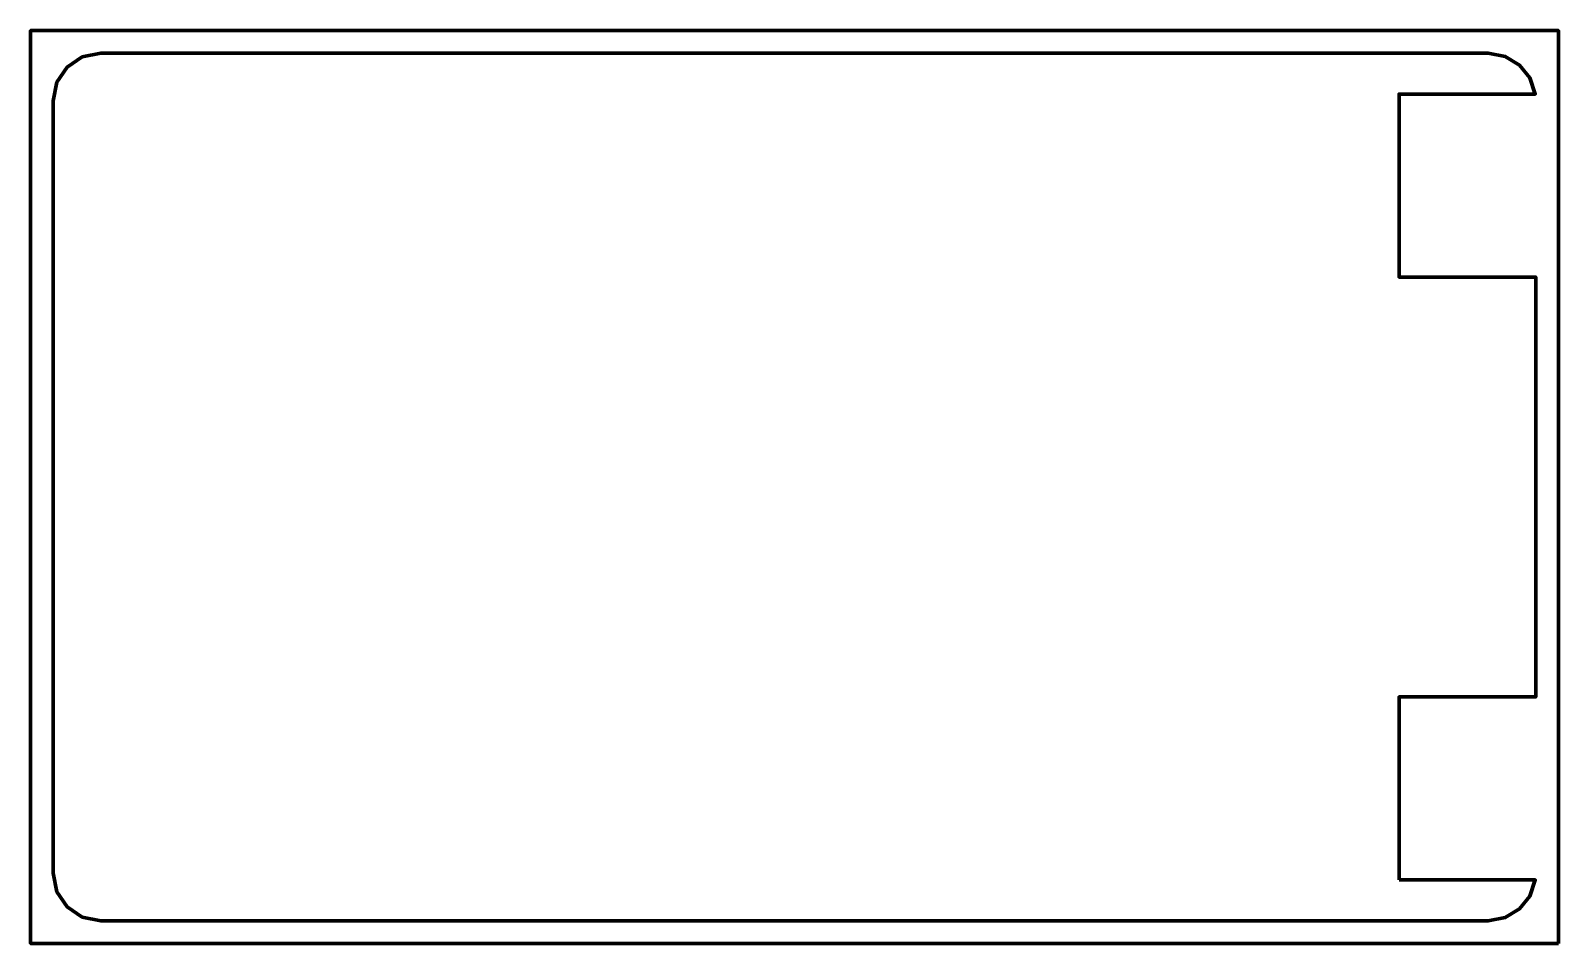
# Model space of a CAD drawing. Header units: millimetres. Extents: x -232 to 442, y -53 to 350.
import ezdxf

# ---------------------------------------------------------------- set-up
doc = ezdxf.new("R2010")
doc.units = ezdxf.units.MM
doc.header["$MEASUREMENT"] = 0
doc.layers.get('0').update_dxf_attribs({"lineweight": 0})
doc.layers.add('Safety', color=7, linetype='Continuous', lineweight=0)

msp = doc.modelspace()

# ---------------------------------------------------------------- linework, layer by layer
at = {"color": 1, "lineweight": 106, "true_color": 0xff0000}
msp.add_lwpolyline([(372.03, -24.55), (372.03, -4.38), (372.03, 15.8), (372.03, 35.98), (372.03, 56.15), (387.1, 56.15), (402.17, 56.15), (417.24, 56.15), (432.3, 56.15), (432.3, 102.42), (432.3, 148.7), (432.3, 194.97), (432.3, 241.24), (417.24, 241.24), (402.17, 241.24), (387.1, 241.24), (372.03, 241.24), (372.03, 261.42), (372.03, 281.59), (372.03, 301.77), (372.03, 321.95), (387.05, 321.95), (402.06, 321.95), (417.08, 321.95), (432.09, 321.95), (429.73, 329.05), (425.15, 334.76), (418.85, 338.56), (411.35, 339.95), (258.33, 339.95), (105.3, 339.95), (-47.72, 339.95), (-200.74, 339.95), (-208.9, 338.3), (-215.56, 333.81), (-220.05, 327.15), (-221.7, 318.99), (-221.7, 233.84), (-221.7, 148.7), (-221.7, 63.55), (-221.7, -21.6), (-220.05, -29.76), (-215.56, -36.42), (-208.9, -40.91), (-200.74, -42.55), (-47.72, -42.55), (105.3, -42.55), (258.33, -42.55), (411.35, -42.55), (418.85, -41.17), (425.15, -37.37), (429.73, -31.66), (432.09, -24.55), (417.08, -24.55), (402.06, -24.55), (387.05, -24.55)], close=True, dxfattribs=at)
at = {"layer": 'Safety', "color": 1, "lineweight": 106, "true_color": 0xff0000}
msp.add_lwpolyline([(442.3, -52.55), (-231.7, -52.55), (-231.7, 349.95), (442.3, 349.95)], close=True, dxfattribs=at)

doc.saveas('drawing.dxf')
